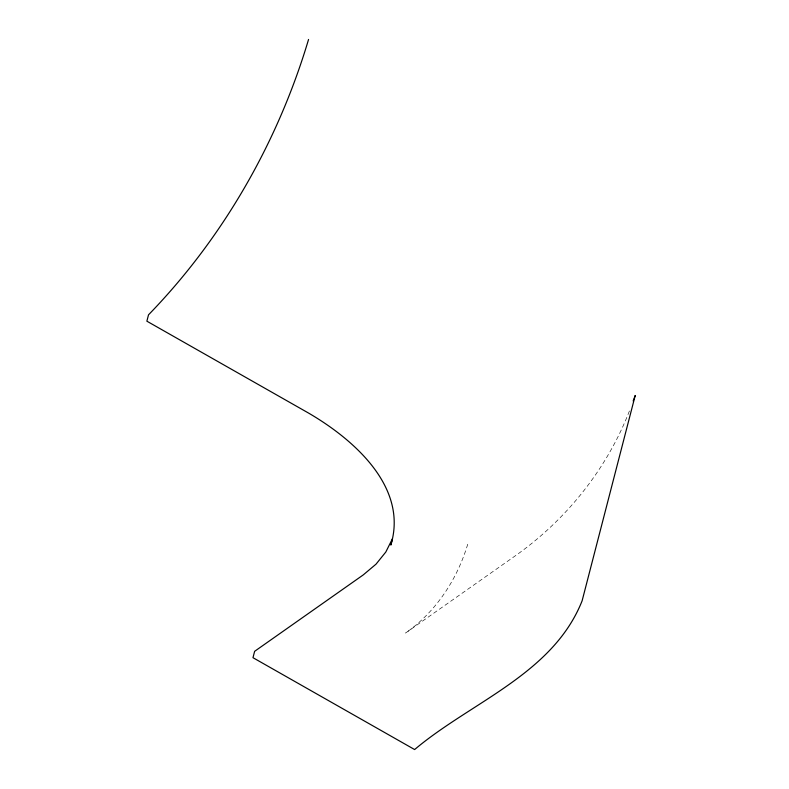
<?xml version="1.0" encoding="UTF-8"?>
<svg xmlns="http://www.w3.org/2000/svg" width="789" height="789" viewBox="0 0 789 789"><rect width="100%" height="100%" fill="white"/><g stroke="black" fill="none" stroke-linecap="round" stroke-linejoin="round"><path stroke-width="0.59" stroke-dasharray="3.94 2.96" d="M467.729 544.203C457.166 579.481 435.952 611.83 405.536 633.044L516.923 554.677C567.824 518.245 607.994 467.364 630.263 408.781"/><path stroke-width="1.18" d="M308.558 39.45C277.984 141.981 223.129 237.962 148.519 314.821L146.872 321.182L308.509 413.041C353.245 439.088 408.524 486.921 390.821 545.071L392.458 538.7L385.811 552.024L376.008 564.174L363.216 574.934L254.63 651.319L252.983 657.691L414.619 749.55C470.836 702.023 553.05 674.102 582.114 600.823L635.224 395.476L633.153 401.019"/></g></svg>
